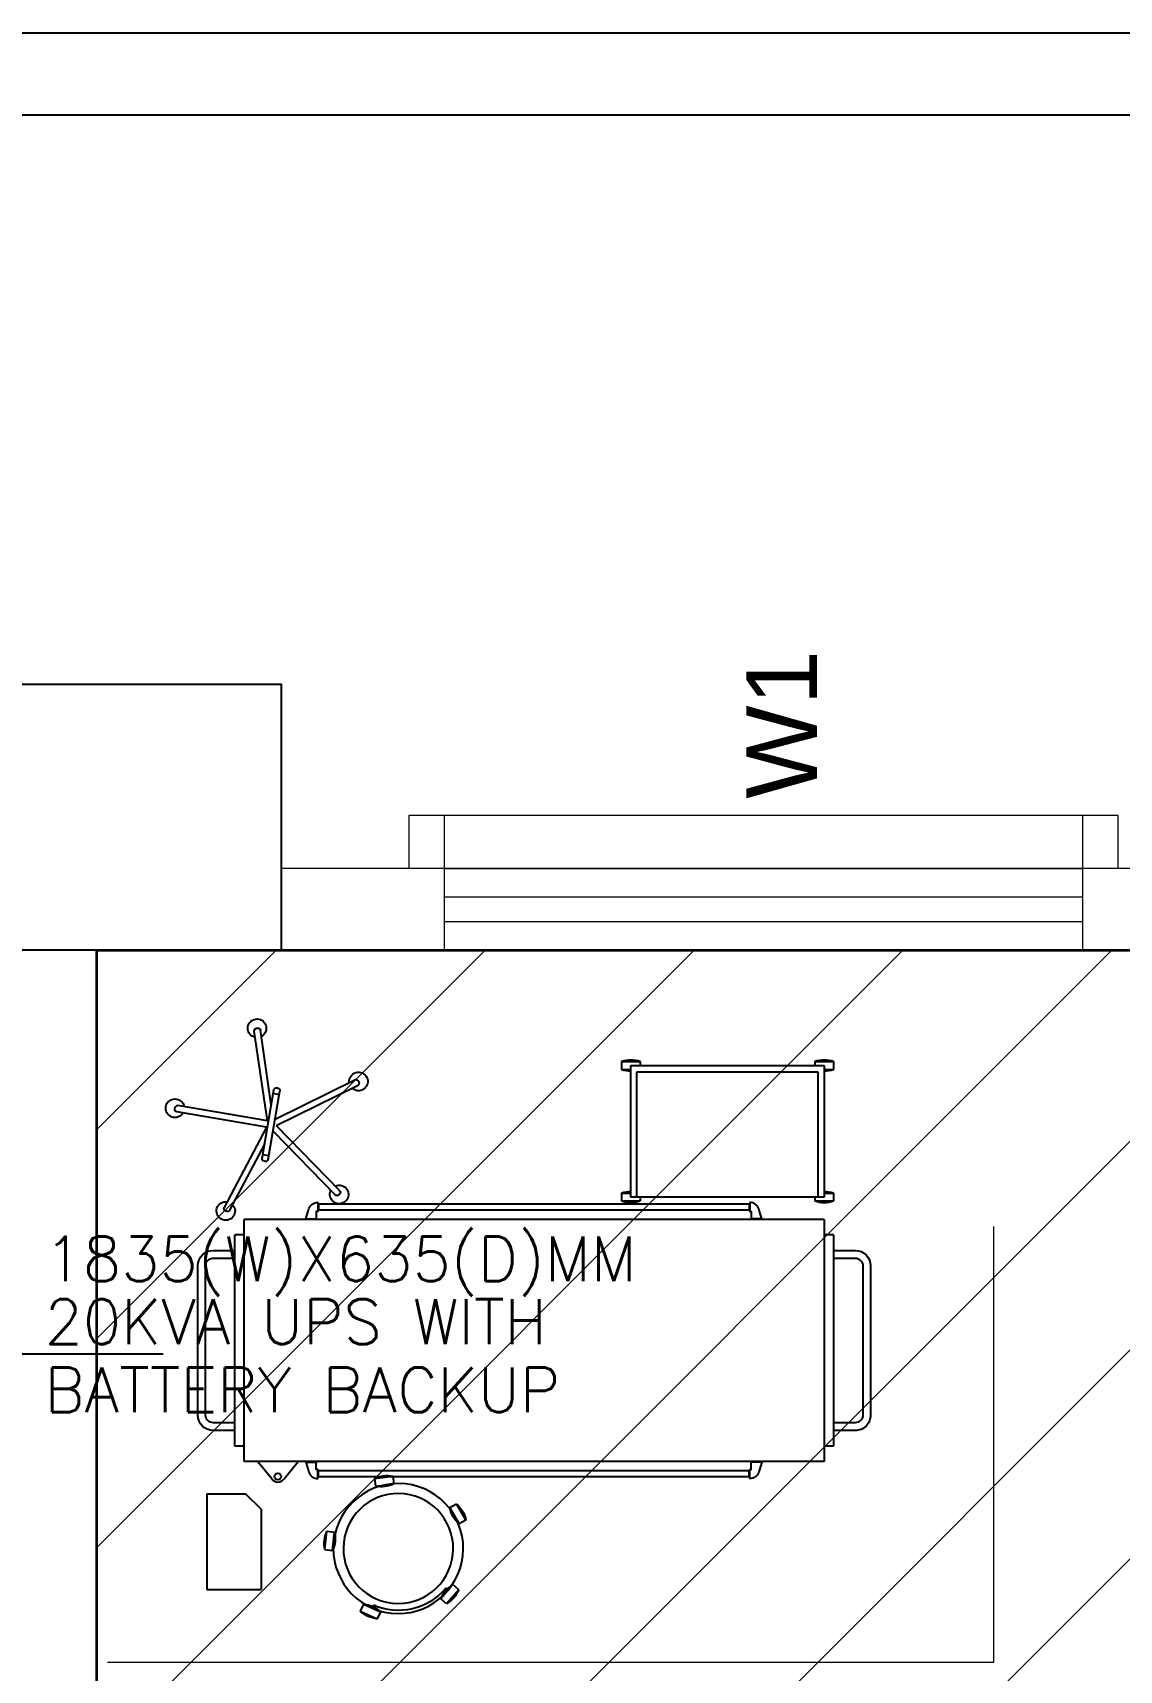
# Model space of a CAD drawing. Extents: x 3550807 to 4078732, y -628171 to -515859.
# Drawn here: x 3681634 to 3684698, y -593237 to -588620 of the extents above; entities that cross this region are included whole.
import ezdxf
from ezdxf import colors
from ezdxf.entities.mleader import LeaderData, LeaderLine
from ezdxf.math import Vec2, Vec3

# ---------------------------------------------------------------- set-up
doc = ezdxf.new("R2010")
doc.units = 0
doc.header["$LTSCALE"] = 6
doc.header["$MEASUREMENT"] = 0
doc.layers.get('0').update_dxf_attribs({"linetype": 'CONTINUOUS'})
for name, color, linetype in [('Bed', 33, 'CONTINUOUS'), ('COL', 5, 'CONTINUOUS'), ('TEXT', 5, 'CONTINUOUS')]:
    doc.layers.add(name, color=color, linetype=linetype)
doc.layers.add('D.F', color=251, linetype='CONTINUOUS', lineweight=5)
doc.layers.add('WALL', color=10, linetype='CONTINUOUS', lineweight=35)
doc.styles.add('ARIAL', font='arial.ttf')
doc.styles.add('ROMANS', font='romans.shx')
doc.styles.get("Standard").update_dxf_attribs({"font": 'SIMPLEX'})
doc.linetypes.add('ZIGZAG', pattern='A,0.0001,-0.2,[131,ltypeshp.shx,S=0.2,R=0,X=-0.2,Y=0],-0.4,[131,ltypeshp.shx,S=0.2,R=180,X=0.2,Y=0],-0.2', length=0.8001)

# ---------------------------------------------------------------- blocks, each defined once
blk = doc.blocks.new('A$C6969112B')
at = {"layer": 'Bed', "color": 8}
for p, q in [((1420.634782858522, 1703.967246400078), (1463.763383901699, 1956.217133391797)), ((1437.839719205783, 1701.025620361932), (1480.96832024896, 1953.27550735365)), ((386.7959673474891, 1871.511898971518), (116.2496951859958, 1871.511898971518)), ((116.2496951859958, 1871.511898971518), (116.2496951859958, 1718.784164686804)), ((386.7959673474891, 1871.511898971518), (386.7959673474891, 1762.420660196721)), ((1374.369817142196, 1708.544967815985), (1185.944084435905, 1807.480630981816)), ((1420.634782858522, 1703.967246400078), (1194.058354766435, 1822.934485370447)), ((343.1594718375709, 1718.784164686804), (386.7959673474891, 1762.420660196722)), ((477.5791967643891, 1766.340989556396), (1159.940854871413, 1766.340989556396)), ((477.5791967643891, 130.9097845383221), (477.5791967643891, 1766.340989556396)), ((521.2156922712456, 1792.522886862513), (1116.304359360831, 1792.522886862513)), ((521.2156922712456, 1766.340989556396), (521.2156922712456, 1792.522886862513)), ((1116.304359360831, 1766.340989556396), (1116.304359360831, 1792.522886862513)), ((1159.940854871413, 130.9097845383221), (1159.940854871413, 1766.340989556396)), ((343.1594718375717, 1718.784164686804), (116.2496951859958, 1718.784164686804)), ((428.3311017833184, 1689.020115254214), (477.5791967643891, 1728.583034474985)), ((1323.689069896922, 1706.585414309528), (1324.27739510455, 1710.026401578981)), ((1332.336020058713, 1715.731725702631), (1525.031307148042, 1682.785514075393)), ((1339.717355828924, 1696.761813732474), (1342.658981867072, 1713.966750079743)), ((1437.839719205783, 1701.025620361932), (1691.071088629786, 1737.957385210732)), ((1482.997510064565, 1689.972271962037), (1693.590053736143, 1720.685505948334)), ((1408.858743154383, 1684.94031662461), (1229.35997787436, 1509.789302251154)), ((1424.710554017081, 1676.020758703934), (1241.550019363445, 1497.296668943638)), ((1329.394394020567, 1698.526789355361), (1522.089681109894, 1665.580577728123)), ((1424.710554017081, 1676.020758703934), (1538.087546295644, 1446.595957653285)), ((1442.625331976073, 1679.167050458875), (1553.735676590693, 1454.328940048899)), ((1511.766719301537, 1667.345553351011), (1514.708345339685, 1684.550489698281)), ((1530.148306064057, 1671.285901851772), (1530.736631271687, 1674.726889121226)), ((428.3311017833184, 1654.110918846331), (477.5791967643891, 1614.547999622882)), ((475.957820214564, 1595.002848973149), (475.957820214564, 1560.866927345982)), ((1161.562231418444, 1595.002848973149), (1161.562231418444, 1560.866927345982)), ((228.9800974556649, 1538.970906852887), (226.5674539804323, 1517.286463429983)), ((228.9800974556584, 1538.970906852828), (281.0227616705934, 1533.180562512274)), ((281.0227616705998, 1533.180562512332), (278.6101181953672, 1511.496119089428)), ((432.3213247044478, 1559.11354580184), (432.3213247044478, 1556.885811113752)), ((433.9427012552042, 342.5926976721967), (433.9427012552042, 1556.885811113752)), ((451.3972994594369, 342.5926976721967), (451.3972994594369, 1556.885811113752)), ((453.018676006468, 1559.11354580184), (453.018676006468, 1556.885811113752)), ((1184.501375627005, 1559.11354580184), (1184.501375627005, 1556.885811113752)), ((1186.122752176365, 342.5926976721967), (1186.122752176365, 1556.885811113752)), ((1203.577350379666, 342.5926976721967), (1203.577350379666, 1556.885811113752)), ((1205.198726927629, 1559.11354580184), (1205.198726927629, 1556.885811113752)), ((226.5674539804333, 1517.286463429992), (278.6101181953683, 1511.496119089438)), ((55.40076389504429, 1439.088541803849), (34.00693348755129, 1391.29449398768)), ((75.31495048522075, 1430.174445800712), (55.40076389503847, 1439.088541803853)), ((53.92112007772499, 1382.380397984545), (34.0069334875424, 1391.294493987684)), ((75.31495048516427, 1430.174445800737), (53.92112007767156, 1382.38039798457)), ((72.37723873167474, 1402.126547000101), (64.38685946697754, 1405.636474181958)), ((429.3700232632111, 1399.033184769143), (407.7327478269404, 1396.228858326517)), ((407.7327478269469, 1396.228858326519), (414.4631312892678, 1344.299397279744)), ((429.3700232631508, 1399.033184769134), (436.1004067254721, 1347.103723722361)), ((436.100406725532, 1347.103723722367), (414.4631312892617, 1344.299397279744)), ((76.45196164765764, 1195.600020577776), (90.70426143801637, 1212.119944481538)), ((130.3520788070375, 1177.914424984835), (90.70426143800954, 1212.119944481532)), ((116.0997790167215, 1161.394501081121), (76.451961647697, 1195.600020577821)), ((120.0999993803911, 1198.12481980414), (114.4957581481375, 1191.434660626225)), ((116.0997790166821, 1161.394501081076), (130.3520788070412, 1177.914424984841)), ((346.5512354445214, 1186.561013069502), (301.451245066698, 1159.953535660201)), ((312.5376939873048, 1141.161873002763), (301.4512450666956, 1159.953535660208)), ((357.6376843650963, 1167.769350412113), (312.5376939872764, 1141.161873002816)), ((357.6376843651281, 1167.769350412063), (346.5512354445158, 1186.561013069508)), ((1234.122897203779, 702.5478756958619), (1212.304649445461, 702.5478756958619)), ((1212.304649445461, 702.5478756958619), (1212.304649445461, 650.1840810816502)), ((1234.122897203779, 702.5478756958619), (1234.122897203779, 676.3659783874173)), ((1605.033109028591, 702.5478756770026), (1583.214861269342, 702.5478756770026)), ((1583.214861269342, 702.5478756770026), (1583.214861269342, 676.3659783742623)), ((1605.033109028591, 702.5478756770026), (1605.033109028591, 650.1840810686117)), ((1223.213773307623, 650.1840810816502), (1212.304649445461, 650.1840810816502)), ((1223.213773294585, 130.9097845118959), (1223.213773307623, 676.3659783924231)), ((1223.213773307623, 676.3659783924231), (1594.123985155253, 676.3659783742623)), ((1223.213773307623, 658.9113801862113), (1576.669386936119, 658.9113801675849)), ((1576.669386936119, 658.9113801675849), (1576.669386922615, 148.3643827047199)), ((1594.123985155253, 676.3659783742623), (1594.123985116137, 130.9097844985081)), ((1605.033109028591, 650.1840810686117), (1594.12398514268, 650.1840810686117)), ((432.3213247044478, 340.3649629814317), (432.3213247044478, 342.5926976721967)), ((453.018676006468, 340.3649629814317), (453.018676006468, 342.5926976721967)), ((475.957820214564, 304.4756598094245), (475.957820214564, 338.6115814400837)), ((1161.562231418444, 304.4756598094245), (1161.562231418444, 338.6115814400837)), ((1184.501375627005, 340.3649629814317), (1184.501375627005, 342.5926976721967)), ((1205.198726927629, 340.3649629814317), (1205.198726927629, 342.5926976721967)), ((1223.213773294585, 157.0916818146361), (1212.30464940914, 157.0916818146361)), ((1212.30464940914, 157.0916818146361), (1212.30464940914, 104.7278872007737)), ((1576.669386922615, 148.3643826998305), (1223.213773294585, 148.3643827129854)), ((1605.033109004376, 157.0916817965917), (1594.123985118465, 157.0916817965917)), ((1605.033109004376, 157.0916817965917), (1605.033109004376, 104.7278871821472)), ((1159.940854871413, 130.9097845383221), (477.5791967643891, 130.9097845383221)), ((521.2156922712456, 104.727887234767), (521.2156922712456, 130.9097845383221)), ((1116.304359360831, 104.727887234767), (521.2156922712456, 104.727887234767)), ((1116.304359360831, 104.727887234767), (1116.304359360831, 130.9097845383221)), ((1234.122897153953, 104.7278872007737), (1212.30464940914, 104.7278872007737)), ((1594.123985118465, 130.9097844930366), (1223.213773294585, 130.9097845064243)), ((1234.122897153953, 130.9097845064243), (1234.122897153953, 104.7278872007737)), ((1583.214861258632, 130.9097844930366), (1583.214861258632, 104.7278871875023)), ((1605.033109004376, 104.7278871821472), (1583.214861258632, 104.7278871875023))]:
    blk.add_line(p, q, dxfattribs=at)
for points in [[(564.8521877813619, 1792.522886862513), (564.8521877813619, 1853.613980573136, -0.414213562373095), (608.4886832900811, 1897.250476082903), (1029.031368345255, 1897.250476082903, -0.414213562373095), (1072.667863852577, 1853.613980573136), (1072.667863852577, 1792.522886862513)], [(586.6704355340917, 1792.522886862513), (586.6704355340917, 1853.613980573136, -0.4142135623730867), (608.4886832900811, 1875.432228329009), (1029.031368345255, 1875.432228329009, -0.4142135623730867), (1050.849616097985, 1853.613980573136), (1050.849616097985, 1792.522886862513)], [(475.957820214564, 1592.669804053614), (451.3972994594369, 1585.029178265133, 0.3187806538221751), (429.9615850227419, 1563.094662034186), (429.9615850227419, 1559.11354580184), (455.3784156918991, 1559.11354580184), (455.3784156918991, 1563.094662034186), (475.957820214564, 1563.094662034186)], [(1161.562231418444, 1592.669804053614), (1186.122752176365, 1585.029178265133, -0.3187806538221751), (1207.558466612129, 1563.094662034186), (1207.558466612129, 1559.11354580184), (1182.141635944368, 1559.11354580184), (1182.141635944368, 1563.094662034186), (1161.562231418444, 1563.094662034186)], [(475.957820214564, 306.8087047317531), (451.3972994594369, 314.4493305202341, -0.3187806538221751), (429.9615850227419, 336.3838467490859), (429.9615850227419, 340.3649629814317), (455.3784156918991, 340.3649629814317), (455.3784156918991, 336.3838467490859), (475.957820214564, 336.3838467490859)], [(1161.562231418444, 306.8087047317531), (1186.122752176365, 314.4493305202341, 0.3187806538221751), (1207.558466612129, 336.3838467490859), (1207.558466612129, 340.3649629814317), (1182.141635944368, 340.3649629814317), (1182.141635944368, 336.3838467490859), (1161.562231418444, 336.3838467490859)], [(1072.667863852577, 104.727887234767), (1072.667863852577, 43.63679352193139, -0.4142135623730935), (1029.031368345255, 0.0002980123972520232), (608.4886832900811, 0.0002980123972520232, -0.4142135623730976), (564.8521877813619, 43.63679352193139), (564.8521877813619, 104.727887234767)], [(1050.849616097985, 104.727887234767), (1050.849616097985, 43.63679352193139, -0.4142135623730867), (1029.031368345255, 21.81854576559272), (608.4886832900811, 21.81854576559272, -0.4142135623730867), (586.6704355340917, 43.63679352193139), (586.6704355340917, 104.727887234767)]]:
    blk.add_lwpolyline(points, format="xyb", dxfattribs=at)
for points in [[(475.957820214564, 1595.002848973149), (477.5791967643891, 1595.002848973149)], [(1161.562231418444, 1595.002848973149), (1159.940854871413, 1595.002848973149)], [(432.3213247044478, 1556.885811113752), (453.018676006468, 1556.885811113752)], [(475.957820214564, 1560.866927345982), (477.5791967643891, 1560.866927345982)], [(1161.562231418444, 1560.866927345982), (1159.940854871413, 1560.866927345982)], [(1205.198726927629, 1556.885811113752), (1184.501375627005, 1556.885811113752)], [(432.3213247044478, 342.5926976721967), (453.018676006468, 342.5926976721967)], [(475.957820214564, 338.6115814400837), (477.5791967643891, 338.6115814400837)], [(1161.562231418444, 338.6115814400837), (1159.940854871413, 338.6115814400837)], [(1205.198726927629, 342.5926976721967), (1184.501375627005, 342.5926976721967)], [(475.957820214564, 304.4756598094245), (477.5791967643891, 304.4756598094245)], [(1161.562231418444, 304.4756598094245), (1159.940854871413, 304.4756598094245)]]:
    blk.add_lwpolyline(points, dxfattribs=at)
blk.add_circle((435.1496661624406, 1671.565517050447), 9.274811492653477, dxfattribs=at)
for centre, radius, start, end in [((440.7478381365072, 1671.565517050447), 21.42051213595215, 125.4270338307635, 234.5729661692365), ((1288.668516570469, 676.3659783874173), 80.72751669332821, 161.0753555594316, 198.9246444405684), ((1157.759030041983, 676.3659783924231), 80.72751669335607, 0, 18.92464438468371), ((1659.578728418099, 676.3659783661133), 80.72751669332821, 161.0753555594316, 180), ((1528.669241879368, 676.3659783792682), 80.72751669335607, 341.0753555594316, 18.92464438468371), ((1288.668516559293, 130.9097845064243), 80.72751669332821, 161.0753555594316, 198.9246444405684), ((1528.669241852826, 130.9097844930366), 80.72751669335607, 341.0753556153163, 18.92464444056838), ((1157.759030032204, 130.9097845118959), 80.72751669335607, 341.0753555594316, 0), ((1659.578728381777, 130.9097844854696), 80.72751669332821, 180, 198.9246444405684)]:
    blk.add_arc(centre, radius, start, end, dxfattribs=at)
at = {"layer": 'Bed', "color": 8, "extrusion": (0, 0, -1)}
for centre, major_axis, ratio, start_param, end_param in [((1473.543460685133, 1961.633899184893), (18.51339712936481, 18.51339712936482), 0.9999999999998384, 2.86536969810807, 8.468881186379813), ((1470.645358440603, 1955.040482976538), (4.936905901163938, 4.936905901163938), 0.9999999999997755, 4.096329115449187, 5.660610738181424), ((1427.212850584309, 1690.656151715377), (194.3906698577386, 194.3906698577387), 0.9999999999968093, -0.622574568999633, -0.6095451608745877), ((1189.189792568116, 1813.662172737269), (4.936905901163839, 4.93690590116384), 0.9999999999998563, 2.839692054012967, 4.403973676745759), ((1427.212850584309, 1690.656151715377), (194.3906698588063, 194.3906698588064), 0.9999999999975965, 4.4039736767464, 4.41700308487142), ((1190.812646634224, 1816.752943614995), (4.936905901163776, 4.936905901163776), 0.9999999999998415, 4.417003084870823, 5.981284707602756), ((1699.244948966953, 1730.329852140597), (18.51339712936431, 18.51339712936432), 0.9999999999998134, 4.122006759544462, 9.725518247814056), ((1692.078674672329, 1731.048633505773), (4.936905901163941, 4.936905901163942), 0.9999999999998128, -0.930219130294468, 0.6340624924377916), ((1692.582467693599, 1727.594257653293), (4.936905901163789, 4.936905901163789), 0.9999999999998425, 0.6470919005628293, 2.211373523295308), ((1427.212850584309, 1690.656151715377), (-194.39066985922, 194.39066985922), 0.9999999999980762, 2.204858819231643, 2.217888227356682), ((1330.571044435826, 1705.408763894269), (4.936905901163713, 4.936905901163714), 0.9999999999998315, 2.525532788654113, 4.096329115449192), ((1523.266331525153, 1672.462552267031), (4.936905901163829, 4.93690590116383), 0.999999999999827, 0.9547364618594658, 2.525532788654106), ((1523.854656732783, 1675.903539536485), (4.936905901163787, 4.936905901163787), 0.9999999999998233, -0.616059864935689, 0.9547364618595369), ((232.1848240257931, 1331.928003362875), (-182.1363992833856, 20.38204201436049), 0.9999999999975695, -0.0006359668297328813, 6.282549340349854), ((246.5571773998374, 1460.180182702603), (-57.08297448231365, 57.08297448231364), 0.9999999999994628, 0.5659065718415264, 1.226501281501318), ((1230.453875991058, 1498.662998262071), (18.51339712936453, 18.51339712936453), 0.9999999999997946, 0.3520955752342936, 5.955607063507049), ((232.1848240257931, 1331.928003362875), (-153.9556006742139, 17.16521218591057), 0.99999999999757, -0.0002302160951266341, 6.282955091084459), ((261.0330382511889, 1590.286843239632), (-57.08297448229383, 57.08297448229382), 0.9999999999994633, 3.707499225431201, 4.368093935091229), ((1234.235994469997, 1504.792248928148), (4.936905901163721, 4.936905901163723), 0.9999999999998632, 3.160366023434481, 4.724647646167305), ((1427.212850584309, 1690.656151715377), (-194.3906698590953, 194.3906698590952), 0.9999999999960464, 4.718132942104266, 4.731162350229245), ((1236.674002767809, 1502.293722266643), (4.936905901163913, 4.936905901163914), 0.9999999999998017, 1.583054992577535, 3.147336615309339), ((114.4035017567125, 1383.992181884879), (-57.08297448229375, 57.08297448229375), 0.9999999999994643, 5.588367253069349, 6.24896196272699), ((1549.007323314903, 1444.198099568143), (18.51339712936389, 18.5133971293639), 0.9999999999998517, -0.9045414862012532, 4.698970002072175), ((1544.346798413666, 1449.689150611525), (4.936905901163932, 4.936905901163933), 0.9999999999997853, 1.903728961999038, 3.468010584730965), ((1427.212850584309, 1690.656151715377), (194.3906698587327, 194.3906698587327), 0.9999999999979748, 1.890699553873373, 1.903728961998389), ((1547.476424472671, 1451.235747090658), (4.93690590116402, 4.936905901164021), 0.9999999999997906, 0.3264179311410689, 1.890699553873868), ((232.1848240257931, 1331.928003362875), (-123.4226475293012, 123.4226475293012), 0.9999999999994655, 4.62429138168209, 5.911681553899506), ((-5.08161778402328, 1437.476757903552), (-57.0829744823135, 57.0829744823135), 0.9999999999994751, 2.44677459947968, 3.107369309137078), ((486.8284035848135, 1380.079270352284), (-57.08297448229385, 57.08297448229384), 0.9999999999994641, 5.038601996360503, 5.699196706017705), ((357.0047509675768, 1363.25331169659), (-57.08297448231328, 57.08297448231325), 0.9999999999994666, 1.897009342770827, 2.557604052427794), ((60.64512085642826, 1137.197451070196), (-57.08297448229356, 57.08297448229356), 0.99999999999947, 1.166941310799652, 1.827536020458476), ((146.1589195983244, 1236.316994492483), (-57.08297448231306, 57.08297448231306), 0.9999999999994739, 4.308533964389561, 4.969128674048152), ((362.8038114776251, 1107.486455064006), (-57.08297448229375, 57.08297448229375), 0.9999999999994751, 6.205276955460731, 6.865871665120036), ((296.2851179541565, 1220.236431008334), (-57.0829744823135, 57.0829744823135), 0.9999999999994685, 3.063684301871052, 3.724279011530127)]:
    blk.add_ellipse(centre, major_axis=major_axis, ratio=ratio, start_param=start_param, end_param=end_param, dxfattribs=at)
at = {"layer": 'Bed', "color": 8, "extrusion": (0, 0, -0.9999999999999998)}
for centre, major_axis, ratio, start_param, end_param in [((1474.086345710056, 1954.452157768909), (4.936905901163925, 4.936905901163928), 0.9999999999998117, -0.6095451608732023, 0.9547364618593708), ((1183.814643963492, 1818.455909421201), (18.51339712936402, 18.51339712936402), 0.9999999999998468, 1.608732636671615, 7.212244124944084), ((1331.159369643454, 1708.849751163723), (4.936905901163979, 4.936905901163979), 0.9999999999997926, 4.096329115449206, 5.667125442243915)]:
    blk.add_ellipse(centre, major_axis=major_axis, ratio=ratio, start_param=start_param, end_param=end_param, dxfattribs=at)

msp = doc.modelspace()

# ---------------------------------------------------------------- hatches: boundary and pattern name
at = {"layer": 'D.F', "linetype": 'ByBlock'}
h = msp.add_hatch(dxfattribs=at)
h.set_pattern_fill('ANSI31', color=8, scale=3333, style=0)
h.set_pattern_definition([(45, (645462.3349441593, 126297.3274927853), (-294.5983627118453, 294.5983627118454), [])])
h.paths.add_polyline_path([(3681814.524987439, -591206.3203238578), (3688144.524987438, -591206.3203238578), (3688144.524987438, -607636.3203238578), (3681814.524987439, -607636.3203238578)])

# ---------------------------------------------------------------- linework, layer by layer
for points in [[(3694998.730171057, -588619.6529883851), (3694998.730171057, -620631.0736272633), (3649917.524987438, -620631.0736272633), (3649917.524987438, -588619.6529883851)], [(3694766.897750438, -588851.485409002), (3694766.897750438, -620399.2412066456), (3650149.357408056, -620399.2412066456), (3650149.357408056, -588851.485409002)]]:
    msp.add_lwpolyline(points, close=True)
at = {"layer": 'COL', "color": 8}
msp.add_lwpolyline([(3682334.524987438, -591206.3203238578), (3681584.524987438, -591206.3203238578), (3681584.524987438, -590456.3203238578), (3682334.524987438, -590456.3203238578)], close=True, dxfattribs=at)
at = {"layer": 'D.F', "color": 8, "linetype": 'ByBlock'}
msp.add_line((3684594.524987438, -590826.3203238578), (3682794.524987438, -590826.3203238578), dxfattribs=at)
at = {"layer": 'D.F', "color": 8, "lineweight": 0}
for p, q in [((3687624.524987438, -590976.3203238578), (3682334.524987438, -590976.3203238578)), ((3687624.524987438, -591206.3203238578), (3682334.524987438, -591206.3203238578))]:
    msp.add_line(p, q, dxfattribs=at)
at = {"layer": 'D.F', "color": 8, "linetype": 'ByBlock'}
for points in [[(3682794.524987438, -590976.3203238578), (3682794.524987438, -590826.3203238578), (3682694.524987438, -590826.3203238578), (3682694.524987438, -590976.3203238578)], [(3684694.524987438, -590976.3203238578), (3684694.524987438, -590826.3203238578), (3684594.524987438, -590826.3203238578), (3684594.524987438, -590976.3203238578)]]:
    msp.add_lwpolyline(points, dxfattribs=at)
at = {"layer": 'D.F', "color": 8, "linetype": 'Continuous'}
for points in [[(3684594.524987438, -590976.3203238578), (3684594.524987438, -591206.3203238578), (3682794.524987438, -591206.3203238578), (3682794.524987438, -590976.3203238578)], [(3684594.524987438, -591056.3203238578), (3684594.524987438, -591126.3203238578), (3682794.524987438, -591126.3203238578), (3682794.524987438, -591056.3203238578)]]:
    msp.add_lwpolyline(points, close=True, dxfattribs=at)
at = {"layer": 'D.F', "color": 8, "linetype": 'ZIGZAG', "ltscale": 10, "flags": 128}
msp.add_lwpolyline([(3681844.524987438, -593213.8203238578), (3684344.02514351, -593213.8203238578), (3684344.02514351, -591985.0703238578)], dxfattribs=at)
at = {"layer": 'WALL', "color": 8, "linetype": 'ByBlock'}
msp.add_line((3681814.524987439, -597171.3203238578), (3681814.524987439, -591206.3203238583), dxfattribs=at)
msp.add_lwpolyline([(3681814.524987439, -591206.3203238578), (3688144.524987438, -591206.3203238578), (3688144.524987438, -607636.3203238578), (3681814.524987439, -607636.3203238578)], close=True, dxfattribs=at)

# ---------------------------------------------------------------- block references
at = {"layer": 'D.F', "color": 8, "rotation": 90}
msp.add_blockref('A$C6969112B', (3683996.548550649, -593125.6359209813), dxfattribs=at)

# ---------------------------------------------------------------- texts
at = {"layer": 'D.F', "color": 8, "style": 'ARIAL', "width": 0.9999999966184663}
msp.add_text('W1', height=200, rotation=90, dxfattribs=at).set_placement((3683845.667898561, -590779.7401654263))
at = {"layer": 'TEXT', "color": 0, "linetype": 'Continuous', "ltscale": 12, "style": 'ROMANS'}
for s, p in [('1835(W)X635(D)MM', (3681666.75282642, -592139.8847280666, -101230.7692307664)), ('20KVA UPS WITH', (3681666.75282642, -592316.9504811008, -101230.7692307664)), ('BATTERY BACKUP', (3681666.75282642, -592509.1710206127, -101230.7692307664))]:
    msp.add_text(s, height=126.1665508906077, dxfattribs=at).set_placement(p)

# ---------------------------------------------------------------- leaders
at = {"layer": 'TEXT', "color": 0, "linetype": 'Continuous', "ltscale": 12}
ml = msp.add_multileader_mtext('Standard', dxfattribs=at)
ml.set_content(' ')
ml.set_leader_properties()
ml.build(insert=Vec2(0, 0))
ml.multileader.update_dxf_attribs({"dogleg_length": 412.4307421860285, "arrow_head_size": 100})
ctx = ml.context
ctx.base_point, ctx.arrow_head_size, ctx.plane_origin, ctx.plane_x_axis, ctx.plane_y_axis = Vec3(3682008.885651467, -592344.250562161), 100, Vec3(3681249.317483325, -592207.7461731753), Vec3(-1, 1.224646799147353e-16), Vec3(-1.224646799147353e-16, -1)
ctx.text_align_type = 2
notes = []
notes.append((ctx, [(0, (1, 1, 0), (3681588.835861662, -592344.250562161), (1, -1.224646799147353e-16), 412.4307421860285, [(0, [(3681224.995491828, -591876.7816432156)], 0, [])])]))
ctx.mtext.insert, ctx.mtext.text_direction, ctx.mtext.rotation, ctx.mtext.alignment, ctx.mtext.flow_direction = Vec3(3682003.266603848, -592346.650562161), Vec3(-1, 1.224646799147353e-16), 3.141592653589793, 3, 5
for ctx, leaders in notes:
    for number, flags, end, landing, length, lines in leaders:
        leader = LeaderData()
        leader.index, (leader.has_last_leader_line, leader.has_dogleg_vector, leader.attachment_direction) = number, flags
        leader.last_leader_point, leader.dogleg_vector, leader.dogleg_length = Vec3(end), Vec3(landing), length
        for number, points, colour, breaks in lines:
            line = LeaderLine()
            line.index, line.vertices, line.color, line.breaks = number, Vec3.list(points), colors.encode_raw_color(colour), breaks
            leader.lines.append(line)
        ctx.leaders.append(leader)

doc.saveas('drawing.dxf')
